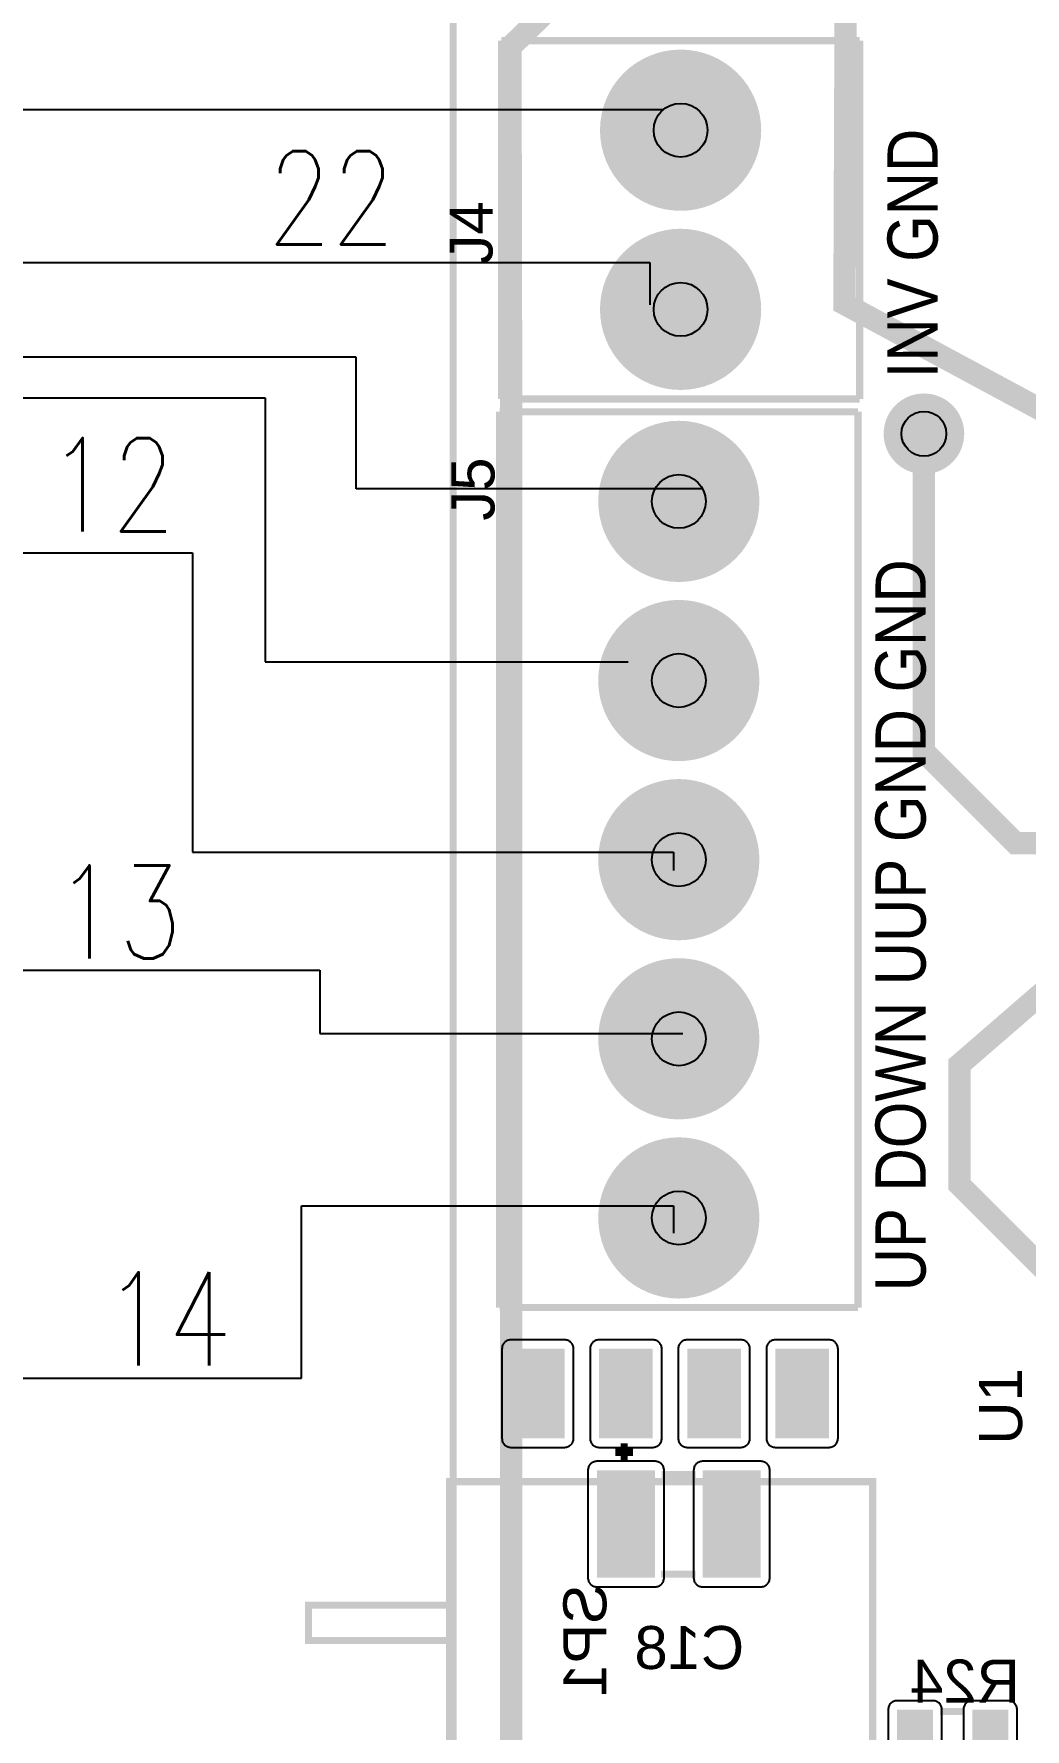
# Model space of a CAD drawing. Header units: inches. Extents: x 15 to 148, y 10 to 111.
# Drawn here: x 134.462 to 136.454, y 100.777 to 104.184 of the extents above; entities that cross this region are included whole.
import ezdxf
from ezdxf.enums import TextEntityAlignment as Align

# ---------------------------------------------------------------- set-up
doc = ezdxf.new("R2010")
doc.units = ezdxf.units.IN
doc.header["$MEASUREMENT"] = 0
doc.layers.add('BLK_12AWG', color=7, linetype='Continuous')
doc.layers.add('WIREFIXED', color=158, linetype='Continuous')
doc.layers.add('WIRENO', color=7, linetype='Continuous', true_color=0x000000)
doc.styles.add('WD', font='romans.shx')

# ---------------------------------------------------------------- blocks, each defined once
blk = doc.blocks.new('RPAD')
blk.add_trace([(-0.5, -0.5), (-0.5, 0.5), (0.5, -0.5), (0.5, 0.5)])
blk = doc.blocks.new('EPAD')
at = {"const_width": 0.5}
blk.add_lwpolyline([(-0.25, 0, 1), (0.25, 0, 1)], format="xyb", close=True, dxfattribs=at)
blk = doc.blocks.new('TarjetaNueva')
for points, const_width in [([(148.8404, 101.121), (152.9585, 101.121), (152.9585, 105.2273), (148.8404, 105.2273), (148.8404, 101.121)], 0.008), ([(148.8404, 101.121), (152.9585, 101.121), (152.9585, 105.2273), (148.8404, 105.2273), (148.8404, 101.121)], 0.008), ([(148.8404, 101.121), (152.9585, 101.121), (152.9585, 105.2273), (148.8404, 105.2273), (148.8404, 101.121)], 0.008), ([(149.6869, 103.6627), (149.6829, 103.7726), (149.2774, 103.9911), (149.279, 104.3887)], 0.025), ([(148.9053, 101.4541), (148.9053, 103.8282), (148.9044, 104.278), (148.9973, 104.369)], 0.025), ([(148.8944, 104.285), (149.2944, 104.285)], 0.008), ([(148.8944, 103.885), (148.8944, 104.285)], 0.008), ([(148.8944, 104.285), (149.2944, 104.285)], 0.008), ([(148.8944, 103.885), (148.8944, 104.285)], 0.008), ([(148.8944, 104.285), (149.2944, 104.285)], 0.008), ([(148.8944, 103.885), (148.8944, 104.285)], 0.008), ([(149.2944, 103.885), (149.2944, 104.285)], 0.008), ([(149.2944, 103.885), (149.2944, 104.285)], 0.008), ([(149.2944, 103.885), (149.2944, 104.285)], 0.008), ([(148.8944, 103.885), (149.2944, 103.885)], 0.008), ([(148.8944, 103.885), (149.2944, 103.885)], 0.008), ([(148.8944, 103.885), (149.2944, 103.885)], 0.008), ([(148.8924, 103.8706), (149.2924, 103.8706)], 0.008), ([(148.8924, 103.8706), (148.8924, 102.8706)], 0.008), ([(148.8924, 103.8706), (149.2924, 103.8706)], 0.008), ([(148.8924, 103.8706), (148.8924, 102.8706)], 0.008), ([(148.8924, 103.8706), (149.2924, 103.8706)], 0.008), ([(148.8924, 103.8706), (148.8924, 102.8706)], 0.008), ([(149.2924, 102.8706), (149.2924, 103.8706)], 0.008), ([(149.2924, 102.8706), (149.2924, 103.8706)], 0.008), ([(149.2924, 102.8706), (149.2924, 103.8706)], 0.008), ([(149.3661, 103.8461), (149.3661, 103.4912), (149.4683, 103.389), (150.0364, 103.389), (150.2354, 103.19), (150.2354, 103.0677), (150.2357, 103.0674)], 0.025), ([(149.5954, 103.306), (149.4058, 103.1418), (149.4058, 103.0076), (149.5262, 102.8872), (149.8467, 102.8872)], 0.025), ([(148.8924, 102.8706), (149.2924, 102.8706)], 0.008), ([(148.8924, 102.8706), (149.2924, 102.8706)], 0.008), ([(148.8924, 102.8706), (149.2924, 102.8706)], 0.008), ([(149.0414, 102.7089), (149.0214, 102.7089)], 0.008), ([(149.0414, 102.7089), (149.0214, 102.7089)], 0.008), ([(149.0414, 102.7089), (149.0214, 102.7089)], 0.008), ([(149.0314, 102.6989), (149.0314, 102.7189)], 0.008), ([(149.0314, 102.6989), (149.0314, 102.7189)], 0.008), ([(149.0314, 102.6989), (149.0314, 102.7189)], 0.008), ([(148.8365, 102.2037), (149.3089, 102.2037), (149.3089, 102.6761), (148.8365, 102.6761), (148.8365, 102.2037)], 0.008), ([(148.8365, 102.2037), (149.3089, 102.2037), (149.3089, 102.6761), (148.8365, 102.6761), (148.8365, 102.2037)], 0.008), ([(148.8365, 102.2037), (149.3089, 102.2037), (149.3089, 102.6761), (148.8365, 102.6761), (148.8365, 102.2037)], 0.008), ([(149.1114, 102.6839), (149.0734, 102.6839)], 0.008), ([(149.1114, 102.6839), (149.0734, 102.6839)], 0.008), ([(149.1114, 102.6839), (149.0734, 102.6839)], 0.008), ([(149.1114, 102.5729), (149.0724, 102.5729)], 0.008), ([(149.1114, 102.5729), (149.0724, 102.5729)], 0.008), ([(149.1114, 102.5729), (149.0724, 102.5729)], 0.008), ([(148.679, 102.4989), (148.8365, 102.4989), (148.8365, 102.5383), (148.679, 102.5383), (148.679, 102.4989)], 0.008), ([(148.679, 102.4989), (148.8365, 102.4989), (148.8365, 102.5383), (148.679, 102.5383), (148.679, 102.4989)], 0.008), ([(148.679, 102.4989), (148.8365, 102.4989), (148.8365, 102.5383), (148.679, 102.5383), (148.679, 102.4989)], 0.008), ([(149.4112, 102.4196), (149.3842, 102.4196)], 0.008), ([(149.4112, 102.4196), (149.3842, 102.4196)], 0.008), ([(149.4112, 102.4196), (149.3842, 102.4196)], 0.008)]:
    blk.add_lwpolyline(points, dxfattribs=dict(const_width=const_width))
for points in [[(148.9049, 102.7145), (148.9649, 102.7145), (148.9659, 102.7146), (148.9669, 102.7147), (148.9679, 102.715), (148.9688, 102.7153), (148.9697, 102.7157), (148.9705, 102.7162), (148.9713, 102.7168), (148.972, 102.7174), (148.9727, 102.7181), (148.9732, 102.7189), (148.9737, 102.7197), (148.9741, 102.7206), (148.9745, 102.7215), (148.9747, 102.7225), (148.9749, 102.7235), (148.9749, 102.7245), (148.9749, 102.8245), (148.9749, 102.8256), (148.9747, 102.8266), (148.9745, 102.8275), (148.9741, 102.8285), (148.9737, 102.8293), (148.9732, 102.8302), (148.9727, 102.8309), (148.972, 102.8316), (148.9713, 102.8323), (148.9705, 102.8328), (148.9697, 102.8333), (148.9688, 102.8338), (148.9679, 102.8341), (148.9669, 102.8343), (148.9659, 102.8345), (148.9649, 102.8345), (148.9049, 102.8345), (148.9039, 102.8345), (148.9029, 102.8343), (148.9019, 102.8341), (148.901, 102.8338), (148.9001, 102.8333), (148.8993, 102.8328), (148.8985, 102.8323), (148.8978, 102.8316), (148.8972, 102.8309), (148.8966, 102.8302), (148.8961, 102.8293), (148.8957, 102.8285), (148.8953, 102.8275), (148.8951, 102.8266), (148.895, 102.8256), (148.8949, 102.8245), (148.8949, 102.7245), (148.895, 102.7235), (148.8951, 102.7225), (148.8953, 102.7215), (148.8957, 102.7206), (148.8961, 102.7197), (148.8966, 102.7189), (148.8972, 102.7181), (148.8978, 102.7174), (148.8985, 102.7168), (148.8993, 102.7162), (148.9001, 102.7157), (148.901, 102.7153), (148.9019, 102.715), (148.9029, 102.7147), (148.9039, 102.7146), (148.9049, 102.7145)], [(149.0033, 102.7145), (149.0633, 102.7145), (149.0644, 102.7146), (149.0654, 102.7147), (149.0663, 102.715), (149.0673, 102.7153), (149.0681, 102.7157), (149.069, 102.7162), (149.0697, 102.7168), (149.0704, 102.7174), (149.0711, 102.7181), (149.0716, 102.7189), (149.0721, 102.7197), (149.0726, 102.7206), (149.0729, 102.7215), (149.0731, 102.7225), (149.0733, 102.7235), (149.0733, 102.7245), (149.0733, 102.8245), (149.0733, 102.8256), (149.0731, 102.8266), (149.0729, 102.8275), (149.0726, 102.8285), (149.0721, 102.8293), (149.0716, 102.8302), (149.0711, 102.8309), (149.0704, 102.8316), (149.0697, 102.8323), (149.069, 102.8328), (149.0681, 102.8333), (149.0673, 102.8338), (149.0663, 102.8341), (149.0654, 102.8343), (149.0644, 102.8345), (149.0633, 102.8345), (149.0033, 102.8345), (149.0023, 102.8345), (149.0013, 102.8343), (149.0003, 102.8341), (148.9994, 102.8338), (148.9985, 102.8333), (148.9977, 102.8328), (148.9969, 102.8323), (148.9962, 102.8316), (148.9956, 102.8309), (148.995, 102.8302), (148.9945, 102.8293), (148.9941, 102.8285), (148.9938, 102.8275), (148.9935, 102.8266), (148.9934, 102.8256), (148.9933, 102.8245), (148.9933, 102.7245), (148.9934, 102.7235), (148.9935, 102.7225), (148.9938, 102.7215), (148.9941, 102.7206), (148.9945, 102.7197), (148.995, 102.7189), (148.9956, 102.7181), (148.9962, 102.7174), (148.9969, 102.7168), (148.9977, 102.7162), (148.9985, 102.7157), (148.9994, 102.7153), (149.0003, 102.715), (149.0013, 102.7147), (149.0023, 102.7146), (149.0033, 102.7145)], [(149.1018, 102.7145), (149.1618, 102.7145), (149.1628, 102.7146), (149.1638, 102.7147), (149.1648, 102.715), (149.1657, 102.7153), (149.1666, 102.7157), (149.1674, 102.7162), (149.1682, 102.7168), (149.1689, 102.7174), (149.1695, 102.7181), (149.1701, 102.7189), (149.1706, 102.7197), (149.171, 102.7206), (149.1713, 102.7215), (149.1716, 102.7225), (149.1717, 102.7235), (149.1718, 102.7245), (149.1718, 102.8245), (149.1717, 102.8256), (149.1716, 102.8266), (149.1713, 102.8275), (149.171, 102.8285), (149.1706, 102.8293), (149.1701, 102.8302), (149.1695, 102.8309), (149.1689, 102.8316), (149.1682, 102.8323), (149.1674, 102.8328), (149.1666, 102.8333), (149.1657, 102.8338), (149.1648, 102.8341), (149.1638, 102.8343), (149.1628, 102.8345), (149.1618, 102.8345), (149.1018, 102.8345), (149.1007, 102.8345), (149.0997, 102.8343), (149.0987, 102.8341), (149.0978, 102.8338), (149.0969, 102.8333), (149.0961, 102.8328), (149.0953, 102.8323), (149.0946, 102.8316), (149.094, 102.8309), (149.0934, 102.8302), (149.0929, 102.8293), (149.0925, 102.8285), (149.0922, 102.8275), (149.092, 102.8266), (149.0918, 102.8256), (149.0918, 102.8245), (149.0918, 102.7245), (149.0918, 102.7235), (149.092, 102.7225), (149.0922, 102.7215), (149.0925, 102.7206), (149.0929, 102.7197), (149.0934, 102.7189), (149.094, 102.7181), (149.0946, 102.7174), (149.0953, 102.7168), (149.0961, 102.7162), (149.0969, 102.7157), (149.0978, 102.7153), (149.0987, 102.715), (149.0997, 102.7147), (149.1007, 102.7146), (149.1018, 102.7145)], [(149.2002, 102.7145), (149.2602, 102.7145), (149.2612, 102.7146), (149.2622, 102.7147), (149.2632, 102.715), (149.2641, 102.7153), (149.265, 102.7157), (149.2658, 102.7162), (149.2666, 102.7168), (149.2673, 102.7174), (149.2679, 102.7181), (149.2685, 102.7189), (149.269, 102.7197), (149.2694, 102.7206), (149.2697, 102.7215), (149.27, 102.7225), (149.2701, 102.7235), (149.2702, 102.7245), (149.2702, 102.8245), (149.2701, 102.8256), (149.27, 102.8266), (149.2697, 102.8275), (149.2694, 102.8285), (149.269, 102.8293), (149.2685, 102.8302), (149.2679, 102.8309), (149.2673, 102.8316), (149.2666, 102.8323), (149.2658, 102.8328), (149.265, 102.8333), (149.2641, 102.8338), (149.2632, 102.8341), (149.2622, 102.8343), (149.2612, 102.8345), (149.2602, 102.8345), (149.2002, 102.8345), (149.1991, 102.8345), (149.1981, 102.8343), (149.1972, 102.8341), (149.1962, 102.8338), (149.1954, 102.8333), (149.1945, 102.8328), (149.1938, 102.8323), (149.1931, 102.8316), (149.1924, 102.8309), (149.1919, 102.8302), (149.1914, 102.8293), (149.1909, 102.8285), (149.1906, 102.8275), (149.1904, 102.8266), (149.1902, 102.8256), (149.1902, 102.8245), (149.1902, 102.7245), (149.1902, 102.7235), (149.1904, 102.7225), (149.1906, 102.7215), (149.1909, 102.7206), (149.1914, 102.7197), (149.1919, 102.7189), (149.1924, 102.7181), (149.1931, 102.7174), (149.1938, 102.7168), (149.1945, 102.7162), (149.1954, 102.7157), (149.1962, 102.7153), (149.1972, 102.715), (149.1981, 102.7147), (149.1991, 102.7146), (149.2002, 102.7145)], [(149.0659, 102.6989), (149.0009, 102.6989), (148.9999, 102.6988), (148.9989, 102.6987), (148.9979, 102.6984), (148.997, 102.6981), (148.9961, 102.6977), (148.9953, 102.6972), (148.9945, 102.6966), (148.9938, 102.696), (148.9932, 102.6953), (148.9926, 102.6945), (148.9921, 102.6937), (148.9917, 102.6928), (148.9914, 102.6919), (148.9911, 102.6909), (148.991, 102.6899), (148.9909, 102.6889), (148.9909, 102.5689), (148.991, 102.5678), (148.9911, 102.5668), (148.9914, 102.5658), (148.9917, 102.5649), (148.9921, 102.564), (148.9926, 102.5632), (148.9932, 102.5625), (148.9938, 102.5617), (148.9945, 102.5611), (148.9953, 102.5605), (148.9961, 102.56), (148.997, 102.5596), (148.9979, 102.5593), (148.9989, 102.5591), (148.9999, 102.5589), (149.0009, 102.5589), (149.0659, 102.5589), (149.067, 102.5589), (149.068, 102.5591), (149.0689, 102.5593), (149.0699, 102.5596), (149.0707, 102.56), (149.0716, 102.5605), (149.0723, 102.5611), (149.073, 102.5617), (149.0737, 102.5625), (149.0743, 102.5632), (149.0748, 102.564), (149.0752, 102.5649), (149.0755, 102.5658), (149.0757, 102.5668), (149.0759, 102.5678), (149.0759, 102.5689), (149.0759, 102.6889), (149.0759, 102.6899), (149.0757, 102.6909), (149.0755, 102.6919), (149.0752, 102.6928), (149.0748, 102.6937), (149.0743, 102.6945), (149.0737, 102.6953), (149.073, 102.696), (149.0723, 102.6966), (149.0716, 102.6972), (149.0707, 102.6977), (149.0699, 102.6981), (149.0689, 102.6984), (149.068, 102.6987), (149.067, 102.6988), (149.0659, 102.6989)], [(149.1839, 102.6989), (149.1189, 102.6989), (149.1179, 102.6988), (149.1169, 102.6987), (149.1159, 102.6984), (149.115, 102.6981), (149.1141, 102.6977), (149.1133, 102.6972), (149.1125, 102.6966), (149.1118, 102.696), (149.1112, 102.6953), (149.1106, 102.6945), (149.1101, 102.6937), (149.1097, 102.6928), (149.1094, 102.6919), (149.1091, 102.6909), (149.109, 102.6899), (149.1089, 102.6889), (149.1089, 102.5689), (149.109, 102.5678), (149.1091, 102.5668), (149.1094, 102.5658), (149.1097, 102.5649), (149.1101, 102.564), (149.1106, 102.5632), (149.1112, 102.5625), (149.1118, 102.5617), (149.1125, 102.5611), (149.1133, 102.5605), (149.1141, 102.56), (149.115, 102.5596), (149.1159, 102.5593), (149.1169, 102.5591), (149.1179, 102.5589), (149.1189, 102.5589), (149.1839, 102.5589), (149.185, 102.5589), (149.186, 102.5591), (149.1869, 102.5593), (149.1879, 102.5596), (149.1887, 102.56), (149.1896, 102.5605), (149.1903, 102.5611), (149.191, 102.5617), (149.1917, 102.5625), (149.1923, 102.5632), (149.1928, 102.564), (149.1932, 102.5649), (149.1935, 102.5658), (149.1937, 102.5668), (149.1939, 102.5678), (149.1939, 102.5689), (149.1939, 102.6889), (149.1939, 102.6899), (149.1937, 102.6909), (149.1935, 102.6919), (149.1932, 102.6928), (149.1928, 102.6937), (149.1923, 102.6945), (149.1917, 102.6953), (149.191, 102.696), (149.1903, 102.6966), (149.1896, 102.6972), (149.1887, 102.6977), (149.1879, 102.6981), (149.1869, 102.6984), (149.186, 102.6987), (149.185, 102.6988), (149.1839, 102.6989)]]:
    blk.add_lwpolyline(points, close=True)
for points in [[(149.3862, 102.3716), (149.3862, 102.4216), (149.3861, 102.4226), (149.386, 102.4236), (149.3857, 102.4246), (149.3854, 102.4255), (149.385, 102.4264), (149.3845, 102.4272), (149.3839, 102.428), (149.3833, 102.4287), (149.3826, 102.4293), (149.3818, 102.4299), (149.381, 102.4304), (149.3801, 102.4308), (149.3792, 102.4311), (149.3782, 102.4314), (149.3772, 102.4315), (149.3762, 102.4316), (149.3762, 102.4316), (149.3362, 102.4316), (149.3351, 102.4315), (149.3341, 102.4314), (149.3332, 102.4311), (149.3322, 102.4308), (149.3314, 102.4304), (149.3305, 102.4299), (149.3298, 102.4293), (149.3291, 102.4287), (149.3284, 102.428), (149.3278, 102.4272), (149.3273, 102.4264), (149.3269, 102.4255), (149.3266, 102.4246), (149.3264, 102.4236), (149.3262, 102.4226), (149.3262, 102.4216), (149.3262, 102.3716)], [(149.4702, 102.3716), (149.4702, 102.4216), (149.4701, 102.4226), (149.47, 102.4236), (149.4697, 102.4246), (149.4694, 102.4255), (149.469, 102.4264), (149.4685, 102.4272), (149.4679, 102.428), (149.4673, 102.4287), (149.4666, 102.4293), (149.4658, 102.4299), (149.465, 102.4304), (149.4641, 102.4308), (149.4632, 102.4311), (149.4622, 102.4314), (149.4612, 102.4315), (149.4602, 102.4316), (149.4602, 102.4316), (149.4202, 102.4316), (149.4191, 102.4315), (149.4181, 102.4314), (149.4172, 102.4311), (149.4162, 102.4308), (149.4154, 102.4304), (149.4145, 102.4299), (149.4138, 102.4293), (149.4131, 102.4287), (149.4124, 102.428), (149.4118, 102.4272), (149.4113, 102.4264), (149.4109, 102.4255), (149.4106, 102.4246), (149.4104, 102.4236), (149.4102, 102.4226), (149.4102, 102.4216), (149.4102, 102.3716)]]:
    blk.add_lwpolyline(points)
for centre, radius in [((149.0944, 104.185), 0.03), ((149.0944, 103.985), 0.03), ((149.3661, 103.8461), 0.025), ((149.0924, 103.7706), 0.03), ((149.0924, 103.5706), 0.03), ((149.0924, 103.3706), 0.03), ((149.0924, 103.1706), 0.03), ((149.0924, 102.9706), 0.03)]:
    blk.add_circle(centre, radius)
for name, p, xscale, yscale in [('EPAD', (149.0944, 104.185), 0.18, 0.18), ('EPAD', (149.0944, 104.185), 0.15, 0.15), ('EPAD', (149.0944, 103.985), 0.18, 0.18), ('EPAD', (149.0944, 103.985), 0.15, 0.15), ('EPAD', (149.3661, 103.8461), 0.09, 0.09), ('EPAD', (149.3661, 103.8461), 0.07, 0.07), ('EPAD', (149.0924, 103.7706), 0.18, 0.18), ('EPAD', (149.0924, 103.7706), 0.15, 0.15), ('EPAD', (149.0924, 103.5706), 0.18, 0.18), ('EPAD', (149.0924, 103.5706), 0.15, 0.15), ('EPAD', (149.0924, 103.3706), 0.18, 0.18), ('EPAD', (149.0924, 103.3706), 0.15, 0.15), ('EPAD', (149.0924, 103.1706), 0.18, 0.18), ('EPAD', (149.0924, 103.1706), 0.15, 0.15), ('EPAD', (149.0924, 102.9706), 0.18, 0.18), ('EPAD', (149.0924, 102.9706), 0.15, 0.15), ('RPAD', (149.0334, 102.6289), 0.065, 0.12), ('RPAD', (149.1514, 102.6289), 0.065, 0.12), ('RPAD', (149.3562, 102.3966), 0.04, 0.05), ('RPAD', (149.4402, 102.3966), 0.04, 0.05)]:
    blk.add_blockref(name, p, dxfattribs=dict(xscale=xscale, yscale=yscale))
at = {"xscale": 0.06, "yscale": 0.1, "rotation": 180}
for p in [(148.9349, 102.7745), (149.0333, 102.7745), (149.1318, 102.7745), (149.2302, 102.7745)]:
    blk.add_blockref('RPAD', p, dxfattribs=at)
for s, height, width, p in [('INV GND', 0.056, 0.892857, (149.3814, 103.908)), ('INV GND', 0.056, 0.892857, (149.3814, 103.908)), ('INV GND', 0.056, 0.892857, (149.3814, 103.908)), ('J4', 0.048, 1.041667, (148.8844, 104.035)), ('J4', 0.048, 1.041667, (148.8844, 104.035)), ('J4', 0.048, 1.041667, (148.8844, 104.035)), ('J5', 0.048, 1.041667, (148.8866, 103.749)), ('J5', 0.048, 1.041667, (148.8866, 103.749)), ('J5', 0.048, 1.041667, (148.8866, 103.749)), ('UP DOWN UUP GND GND', 0.056, 0.892857, (149.368, 102.8887)), ('UP DOWN UUP GND GND', 0.056, 0.892857, (149.368, 102.8887)), ('UP DOWN UUP GND GND', 0.056, 0.892857, (149.368, 102.8887)), ('U1', 0.048, 1.041667, (149.4757, 102.7174)), ('U1', 0.048, 1.041667, (149.4757, 102.7174)), ('U1', 0.048, 1.041667, (149.4757, 102.7174))]:
    blk.add_text(s, height=height, rotation=90, dxfattribs=dict(width=width)).set_placement(p)
at = {"text_generation_flag": 2, "width": 1.041667}
blk.add_text('SP1', height=0.048, rotation=90, dxfattribs=at).set_placement((149.0115, 102.5621))
blk.add_text('SP1', height=0.048, rotation=90, dxfattribs=at).set_placement((149.0115, 102.5621))
blk.add_text('SP1', height=0.048, rotation=90, dxfattribs=at).set_placement((149.0115, 102.5621))
for s, p in [('C18', (149.1655, 102.467)), ('C18', (149.1655, 102.467)), ('C18', (149.1655, 102.467)), ('R24', (149.4732, 102.4296)), ('R24', (149.4732, 102.4296)), ('R24', (149.4732, 102.4296))]:
    blk.add_text(s, height=0.048, dxfattribs=at).set_placement(p)
blk = doc.blocks.new('WD_WNH')
at = {"linetype": 'Continuous', "style": 'WD', "width": 0.8}
blk.add_attdef('WIRENO', text='', height=0.125, dxfattribs=at).set_placement((0, 0.0625), align=Align.CENTER)
at = {"style": 'WD', "flags": 1}
for tag, p in [('W01USER', (0, 0.0781)), ('W02USER', (0, 0.0703)), ('W03USER', (0, 0.0625)), ('W04USER', (0, 0.0547)), ('W05USER', (0, 0.0469)), ('W06USER', (0, 0.0391)), ('W07USER', (0, 0.0312)), ('W08USER', (0, 0.0234)), ('W09USER', (0, 0.0156)), ('W10USER', (0, 0.0078))]:
    blk.add_attdef(tag, text='', height=0.005, dxfattribs=at).set_placement(p, align=Align.CENTER)

msp = doc.modelspace()

# ---------------------------------------------------------------- linework, layer by layer
at = {"layer": 'BLK_12AWG'}
for p, q in [((135.7263, 104.0311), (134.1998, 104.0311)), ((134.3924, 103.7242), (135.6998, 103.7242)), ((135.6998, 103.7242), (135.6998, 103.6395)), ((135.1091, 103.534), (133.0844, 103.534)), ((135.1091, 103.2698), (135.1091, 103.534)), ((133.4127, 103.4521), (134.9267, 103.4521)), ((134.9267, 103.4521), (134.9267, 102.9219)), ((135.8054, 103.2698), (135.1091, 103.2698)), ((134.4389, 103.1407), (134.7807, 103.1407)), ((134.7807, 103.1407), (134.7807, 102.5392)), ((134.9267, 102.9219), (135.6563, 102.9219)), ((134.7807, 102.5392), (135.7475, 102.5392)), ((135.7475, 102.5392), (135.7475, 102.5027)), ((134.4389, 102.3025), (135.0361, 102.3025)), ((135.0361, 102.3025), (135.0361, 102.1747)), ((135.0361, 102.1747), (135.7657, 102.1747)), ((134.9996, 101.4825), (134.9996, 101.8285)), ((134.9996, 101.8285), (135.7475, 101.8285)), ((135.7475, 101.8285), (135.7475, 101.7738)), ((134.4206, 101.4825), (134.9996, 101.4825))]:
    msp.add_line(p, q, dxfattribs=at)

# ---------------------------------------------------------------- block references
at = {"layer": 'BLK_12AWG', "xscale": 1.8, "yscale": 1.8, "zscale": 1.8}
msp.add_blockref('TarjetaNueva', (-132.6085, -83.5428), dxfattribs=at)
at = {"layer": 'WIREFIXED'}
ref = msp.add_blockref('WD_WNH', (134.6173, 103.0904), dxfattribs=dict(at, xscale=1.5, yscale=1.5, zscale=1.5))
ref.add_attrib('WIRENOF', '12', dxfattribs={"linetype": 'Continuous', "height": 0.1875, "style": 'WD', "width": 0.8}).set_placement((134.6173, 103.1841), align=Align.CENTER)
ref = msp.add_blockref('WD_WNH', (134.631, 102.2316), dxfattribs=dict(at, xscale=1.5, yscale=1.5, zscale=1.5))
ref.add_attrib('WIRENOF', '13', dxfattribs={"linetype": 'Continuous', "height": 0.1875, "style": 'WD', "width": 0.8}).set_placement((134.631, 102.3254), align=Align.CENTER)
ref = msp.add_blockref('WD_WNH', (134.7301, 101.4137), dxfattribs=dict(at, xscale=1.5, yscale=1.5, zscale=1.5))
ref.add_attrib('WIRENOF', '14', dxfattribs={"linetype": 'Continuous', "height": 0.1875, "style": 'WD', "width": 0.8}).set_placement((134.7301, 101.5075), align=Align.CENTER)
at = {"layer": 'WIRENO'}
ref = msp.add_blockref('WD_WNH', (135.0594, 103.667), dxfattribs=dict(at, xscale=1.5, yscale=1.5, zscale=1.5))
ref.add_attrib('WIRENO', '22', dxfattribs={"linetype": 'Continuous', "height": 0.1875, "style": 'WD', "width": 0.8}).set_placement((135.0594, 103.7608), align=Align.CENTER)

doc.saveas('drawing.dxf')
